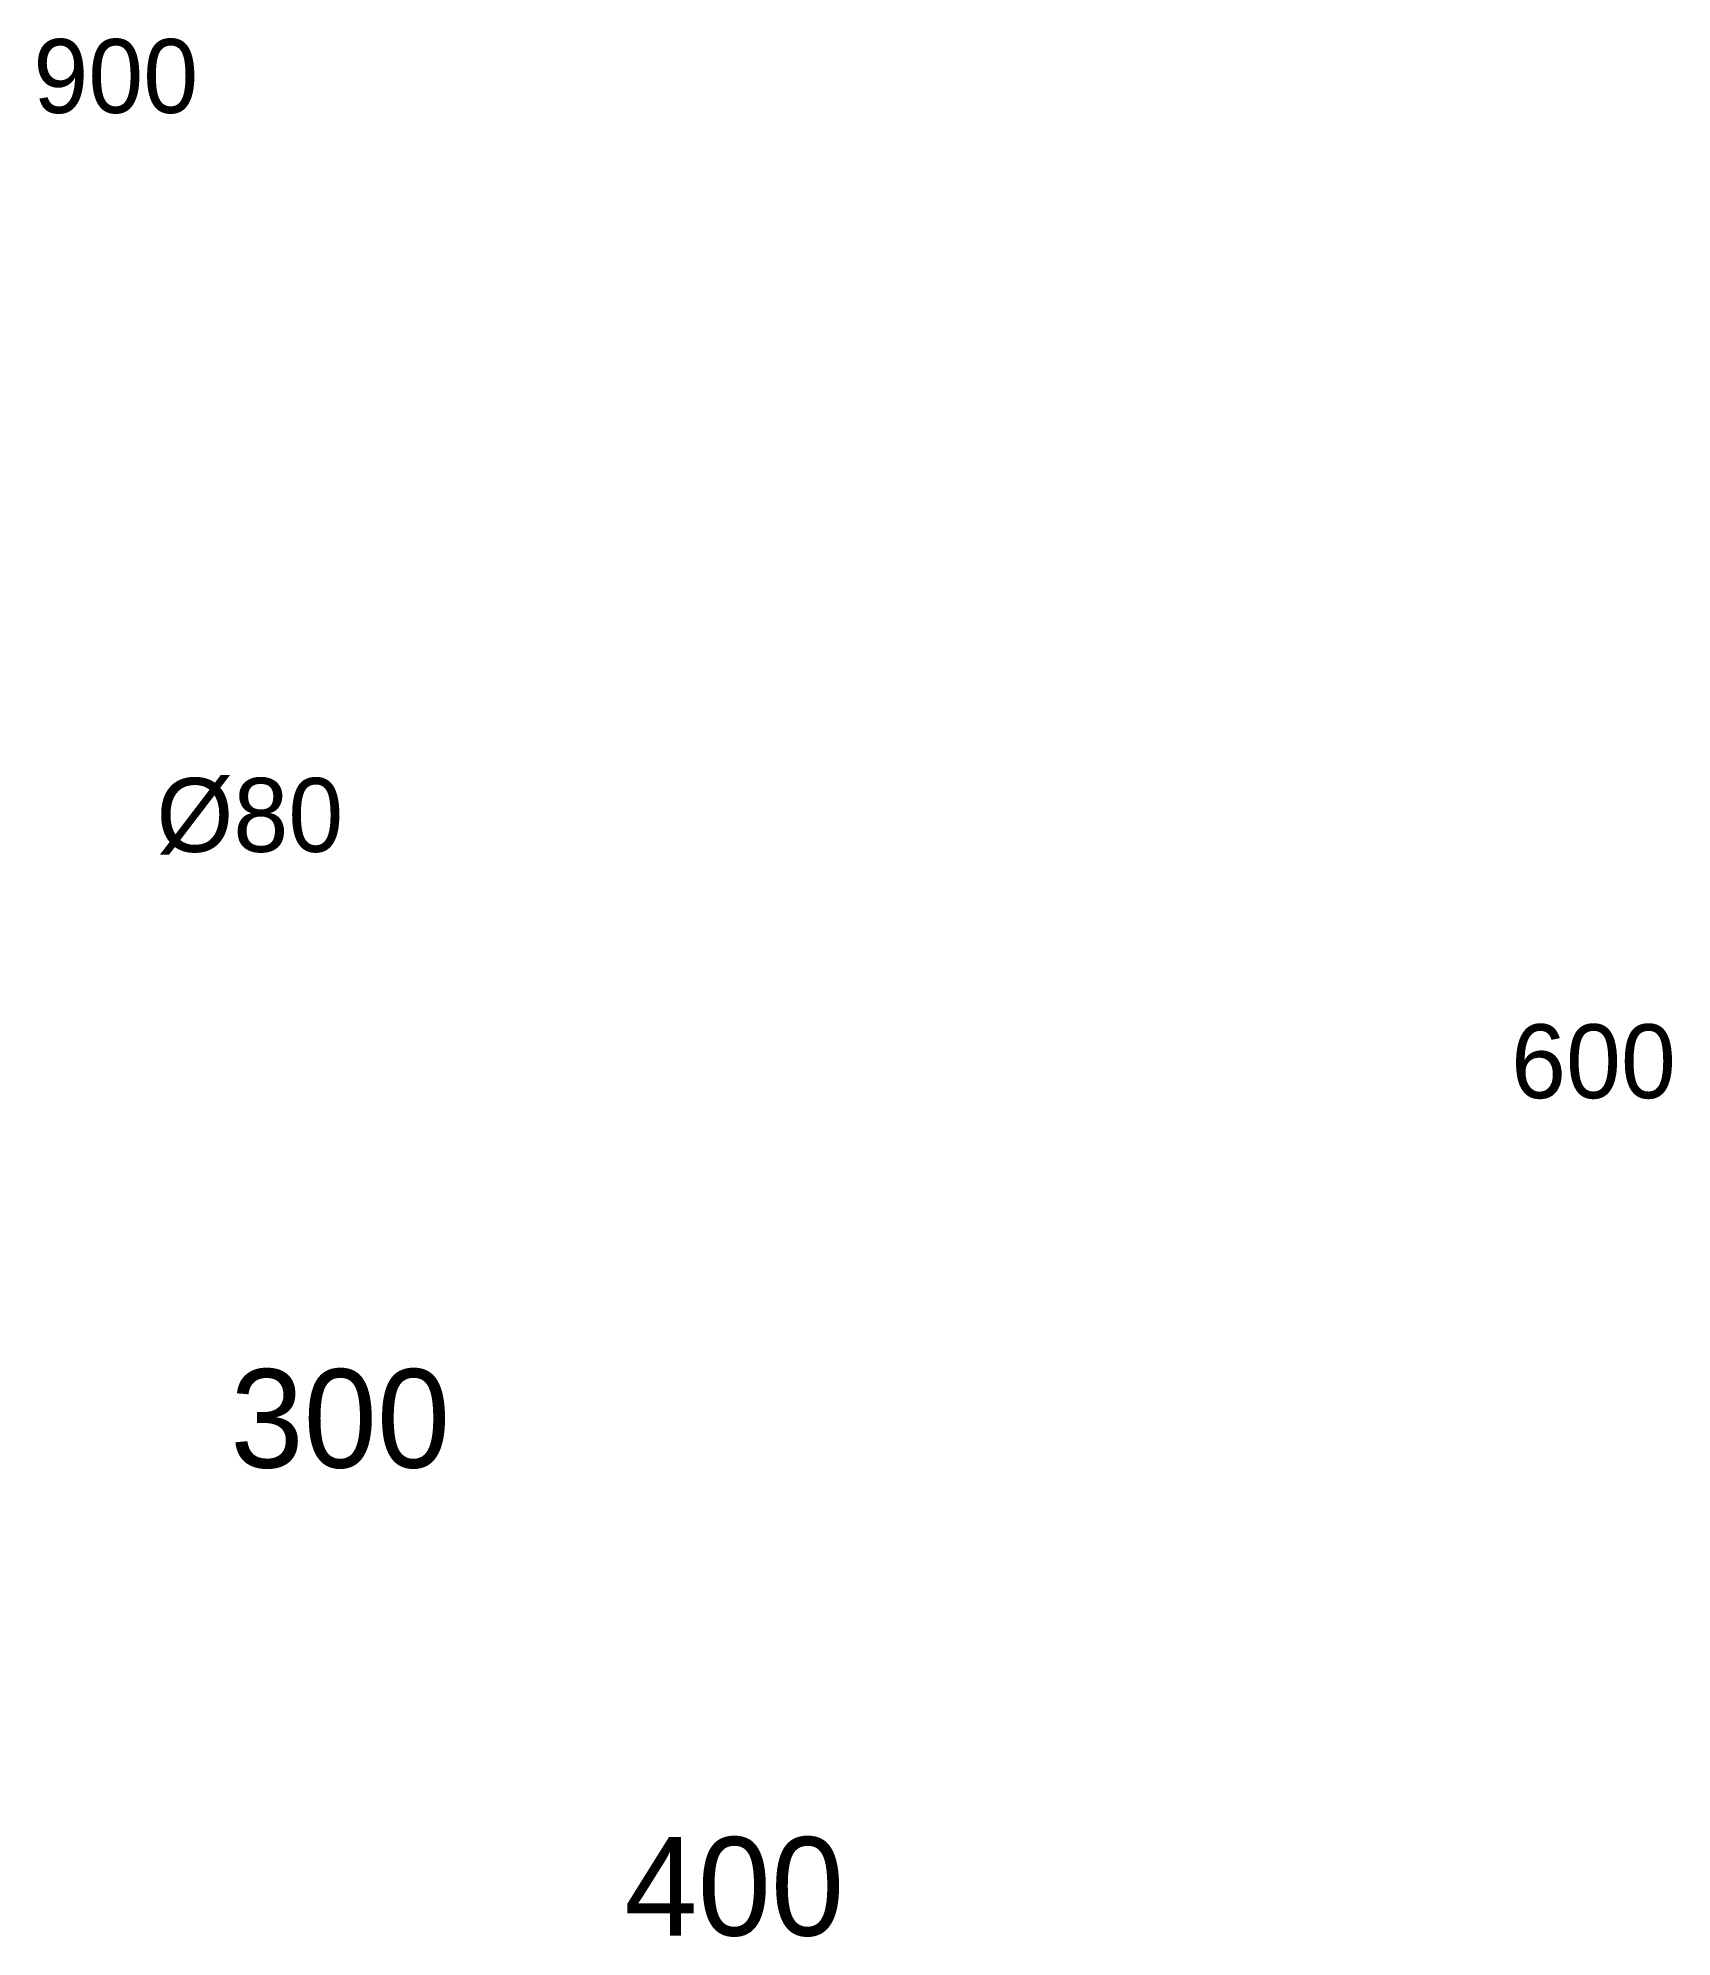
# Model space of a CAD drawing. Extents: x -118 to 545, y -41 to 730.
import ezdxf

# ---------------------------------------------------------------- set-up
doc = ezdxf.new("R2010")
doc.units = 0

msp = doc.modelspace()

# ---------------------------------------------------------------- texts
for s, height, p in [('900', 30, (-120, 700)), ('%%c80', 30, (-70, 400)), ('600', 30, (480, 300)), ('300', 40, (-40, 150)), ('400', 40, (120, -40))]:
    msp.add_text(s, height=height).set_placement(p)

doc.saveas('drawing.dxf')
